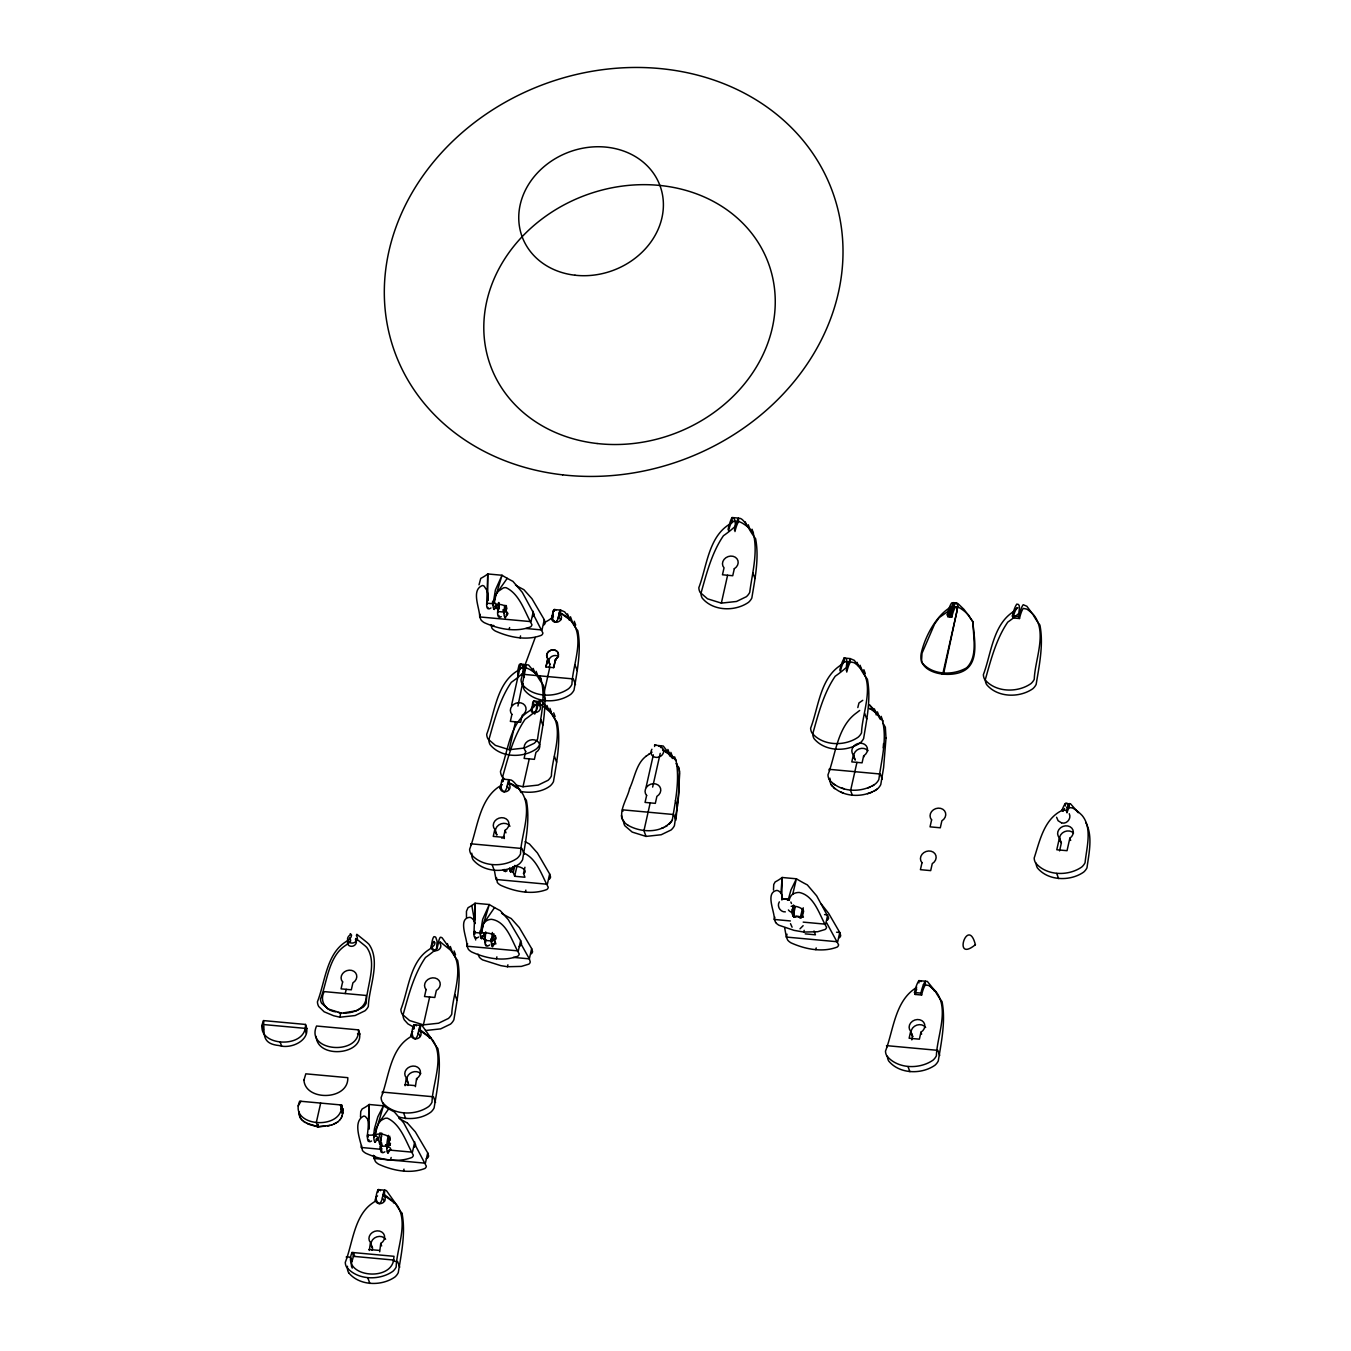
<?xml version="1.0" encoding="UTF-8"?>
<svg xmlns="http://www.w3.org/2000/svg" width="1351" height="1351" viewBox="0 0 1351 1351"><rect width="100%" height="100%" fill="white"/><g stroke="black" fill="none" stroke-linecap="round" stroke-linejoin="round"><path stroke-width="1.5" d="M504.261 838.228L504.261 836.539A104.551 46.728 12.6 0 1 501.863 838.262M377.841 1192.376L377.858 1190.231A9.643 2.499 -85.3 0 1 378.297 1189.606L384.714 1190.197A34.13 7.143 72.4 0 1 386.606 1190.856L395.235 1202.964A104.551 89.808 -20.4 0 0 402.024 1213.367M413.676 1028.938L413.693 1025.426A9.643 2.499 -85.3 0 1 414.132 1024.801L420.549 1025.392A34.13 7.143 72.4 0 1 422.441 1026.051L431.07 1038.159A104.551 89.808 -20.4 0 0 437.876 1048.562C441.625 1067.898 437.251 1088.686 434.11 1107.888A13.763 11.821 -20.4 0 1 430.749 1112.228C421.985 1118.628 409.708 1119.962 399.406 1117.159M377.858 1190.214A9.221 2.381 -85.3 0 0 376.152 1196.361A8.241 6.671 81.8 0 0 376.068 1197.307L376.254 1199.452A5.826 4.728 81.8 0 0 378.01 1202.677L379.327 1203.657L380.205 1202.88A5.826 2.516 -76 0 0 381.826 1199.975L382.384 1197.881A8.241 3.563 -76 0 0 382.553 1196.935A9.221 2.212 -84.2 0 1 384.292 1190.805A9.643 2.314 -84.2 0 1 384.714 1190.197L384.241 1196.277A5.016 4.323 -20.4 0 1 383.211 1202.559A5.016 4.323 -20.4 0 1 376.254 1202.154A5.016 4.323 -20.4 0 1 377.537 1195.888M384.292 1190.822L384.241 1196.277L383.042 1196.159M413.693 1025.409A9.221 2.381 -85.3 0 0 411.987 1031.556A8.241 6.671 81.8 0 0 411.903 1032.502L412.106 1034.646A5.826 4.728 81.8 0 0 413.862 1037.872L415.162 1038.851L416.04 1038.075A5.826 2.516 -76 0 0 417.662 1035.17L418.236 1033.076A8.241 3.563 -76 0 0 418.388 1032.13A9.221 2.212 -84.2 0 1 420.127 1026A9.643 2.314 -84.2 0 1 420.549 1025.392L420.093 1031.472A5.016 4.323 -20.4 0 1 419.249 1037.602A5.016 4.323 -20.4 0 1 412.393 1037.652A5.016 4.323 -20.4 0 1 412.798 1031.522M420.127 1026.017L419.283 1031.404M502.555 781.689L502.471 779.358A5.556 1.435 -85.3 0 0 501.66 781.081L500.968 784.526A8.241 6.671 81.8 0 0 500.883 785.488L501.086 787.633A5.826 4.728 81.8 0 0 502.842 790.842L504.143 791.821L505.021 791.044A5.826 2.516 -76 0 0 506.642 788.14L507.216 786.062A8.241 3.563 -76 0 0 507.368 785.117L508.111 781.672A5.556 1.351 -84.2 0 1 508.888 779.932L509.074 784.458A5.016 4.323 -20.4 0 1 508.229 790.588A5.016 4.323 -20.4 0 1 501.373 790.639A5.016 4.323 -20.4 0 1 501.778 784.509M556.24 609.808L554.231 609.554A5.573 1.435 -85.3 0 0 553.876 609.774A5.556 1.435 -85.3 0 0 553.083 611.513L552.39 614.958A8.241 6.671 81.8 0 0 552.306 615.904L552.475 617.998A5.826 4.728 81.8 0 0 554.248 621.274L555.548 622.254L556.443 621.477A5.809 2.516 -76 0 0 558.081 618.505L558.622 616.495A8.241 3.563 -76 0 0 558.79 615.549L559.517 612.104A5.556 1.351 -84.2 0 1 560.31 610.365A5.573 1.351 -84.2 0 1 560.648 610.128L564.65 611.851L571 620.329A104.551 89.808 -20.4 0 0 577.806 630.714C581.555 650.051 577.181 670.839 574.04 690.04A13.763 11.821 -20.4 0 1 570.679 694.38C557.237 703.753 535.249 703.297 524.458 690.141A13.763 11.821 -20.4 0 1 523.158 685.379L523.225 683.623M886.003 738.085L885.344 727.226L883.081 723.359M794.236 905.508L793.797 917.261A6.046 5.792 -82.9 0 1 800.13 917.869M368.755 1128.237L369.161 1104.493L383.431 1105.81A104.551 46.728 12.6 0 0 394.34 1111.89L403.696 1122.867L415.652 1144.905A13.763 6.147 12.6 0 1 414.25 1147.185M381.657 1142.895L381.657 1145.462L380.323 1146.273A9.643 2.499 -84.2 0 0 380.34 1147.776A9.221 2.381 -84.2 0 0 381.489 1152.504M479.014 584.831L480.753 578.397A104.551 46.728 12.6 0 0 487.745 573.955L502.015 575.256A104.551 46.728 12.6 0 0 512.924 581.352L522.28 592.329L534.236 614.35A13.763 6.147 12.6 0 1 532.818 616.647M886.003 738.102L883.605 767.621L880.768 784.593A13.763 11.821 -20.4 0 1 877.407 788.933C863.965 798.306 841.977 797.85 831.186 784.695A13.763 11.821 -20.4 0 1 829.886 779.915L829.953 778.176M975.388 944.788C967.941 915.083 951.881 964.006 975.439 944.653M369.144 1129.098L368.485 1121.702A14.641 9.71 -75.2 0 0 367.371 1118.915L365.479 1116.652A8.19 4.965 -82.5 0 0 363.74 1116.061C352.037 1121.651 360.886 1141.021 362.456 1150.512A13.763 6.147 12.6 0 0 365.733 1153.23C379.783 1159.58 397.177 1163.16 411.937 1157.469A13.763 6.147 12.6 0 0 413.338 1155.173C406.263 1142.862 401.315 1124.809 387.551 1118.24A8.19 7.498 -89.2 0 0 384.832 1118.425L381.438 1120.199A14.641 13.73 74.3 0 0 379.023 1122.664L376.118 1128.676L375.308 1135.617A5.016 2.246 12.6 0 1 376.27 1139.366M378.212 1191.464L378.297 1189.606A34.13 8.63 -61.6 0 1 380.171 1190.265L380.526 1190.67M413.963 1028.854L414.132 1024.801A34.13 8.63 -61.6 0 1 416.007 1025.46L416.361 1025.865M347.46 1266.259L347.376 1268.015A13.763 11.821 -20.4 0 0 348.693 1272.794M471.82 853.19L471.735 854.947A13.763 11.821 -20.4 0 0 473.053 859.709C483.827 872.864 505.831 873.32 519.257 863.948A13.763 11.821 -20.4 0 0 522.617 859.608C525.759 840.423 530.149 819.618 526.366 800.282A104.551 89.808 -20.4 0 1 524.948 798.373M628.114 825.326C613.894 816.899 627.303 799.86 629.583 788.596M498.367 603.002L497.675 611.513A5.59 1.435 -84.3 0 0 497.607 612.78A5.556 1.435 -84.3 0 0 497.827 615.347L498.57 617.002M485.718 931.886L485.026 940.397A5.59 1.435 -84.3 0 0 484.958 941.681A5.556 1.435 -84.3 0 0 485.178 944.248L485.921 945.886M788.106 900.273A6.046 5.792 -82.9 0 0 781.739 899.631L782.145 877.491L796.414 878.792A104.551 46.728 12.6 0 0 807.324 884.888L816.68 895.865L828.636 917.886A13.763 6.147 12.6 0 1 827.234 920.183M859.692 710.457L858.172 711.622A13.375 0.912 -35.5 0 1 855.892 713.345C837.333 727.125 835.644 754.618 827.977 774.815A13.763 11.821 -20.4 0 0 829.294 779.595C840.086 792.75 862.073 793.189 875.499 783.833A13.763 11.821 -20.4 0 0 878.859 779.476C881.477 759.11 888.198 736.43 881.19 716.334M793.358 905.913L792.969 910.844A8.511 4.914 89.6 0 0 792.142 909.78M883.216 747.812L883.554 743.59M299.28 1111.738L299.213 1114.609M316.185 1036.403C317.164 1060.231 368.266 1054.658 358.522 1029.884L316.556 1026.017C305.14 1051.787 360.075 1055.958 358.522 1029.884M517.906 670.771L517.754 674.841A4.56 1.098 -85.1 0 0 518.041 676.53M305.478 1024.446C307.015 1050.521 252.08 1046.366 263.513 1020.596L305.478 1024.446C312.368 1039.476 291.782 1049.609 279.032 1045.539C260.338 1043.681 264.931 1032.282 263.513 1020.596M341.651 1105.017C343.137 1131.057 288.32 1126.92 299.686 1101.166L341.651 1105.017L342.951 1110.792M342.985 1110.59L342.715 1112.616M348.693 1272.794C359.484 1285.949 381.472 1286.388 394.897 1277.033A13.763 11.821 -20.4 0 0 398.258 1272.693C401.399 1253.492 405.807 1232.686 402.024 1213.367M887.404 1056.246A13.763 11.821 -20.4 0 0 888.705 1061.025C899.496 1074.18 921.483 1074.636 934.926 1065.263A13.763 11.821 -20.4 0 0 938.286 1060.923C941.411 1041.722 945.818 1020.934 942.035 1001.598A104.551 89.808 -20.4 0 1 935.23 991.212L927.326 981.4L918.916 980.623A26.615 6.654 -84.8 0 0 914.492 992.529L915.201 994.437L921.618 995.028A22.612 5.657 -84.8 0 1 925.384 984.913L925.334 981.214A26.615 6.654 -84.8 0 0 920.909 993.103L921.618 995.028M342.766 1112.413L342.158 1115.673M342.614 1113.646L341.854 1109.188M393.411 1261.159L394.019 1256.312L352.054 1252.461C341.279 1276.003 388.345 1282.319 393.411 1261.192L397.616 1261.581L399.71 1267.221M504.683 605.332L504.092 612.087A5.59 1.351 -85.2 0 0 504.041 613.371A5.556 1.334 -85.2 0 0 504.261 615.938L504.97 617.593M350.449 933.71L351.581 935.112L351.074 937.003A14.641 3.766 -25.9 0 1 349.808 938.506L347.494 940.532A8.19 1.503 -31.7 0 1 345.197 942.171C326.351 954.532 325.034 982.363 317.434 1001.783A13.763 11.821 -20.4 0 0 318.752 1006.546L324.122 1011.781L333.629 1015.732L339.945 1017.219L340.688 1012.895C351.969 1014.297 367.067 1008.893 366.239 995.467L324.274 991.617C319.14 1000.635 325.557 1010.869 335.892 1011.848M492.355 932.494L491.443 940.988A5.59 1.351 -85.2 0 0 491.392 942.272A5.556 1.334 -85.2 0 0 491.612 944.839L492.321 946.477M552.795 612.645L552.491 618.066M375.426 1200.397L376.068 1197.307M411.261 1035.592L411.903 1032.502M500.242 788.579L500.883 785.488M551.664 619.011L552.306 615.904M352.054 1252.461C355.853 1257.46 348.963 1262.78 352.256 1268.099M559.23 613.202L558.081 618.505M378.483 1139.72L379.749 1144.229L381.674 1144.415M350.247 933.997L349.993 935.095A5.016 4.323 -20.4 0 0 348.288 941.394A5.016 4.323 -20.4 0 0 355.279 942.035A5.016 4.323 -20.4 0 0 356.411 935.686L356.664 934.588M349.943 938.168L349.723 939.148A4.509 3.867 -20.4 0 0 348.186 944.805A4.509 3.867 -20.4 0 0 354.469 945.379A4.509 3.867 -20.4 0 0 355.482 939.688L355.701 938.692M320.677 1103.091L316.303 1122.58L317.823 1126.666L325.557 1126.177M345.248 993.542L346.194 989.337M303.739 1121.414L308.552 1124.252L317.772 1126.869L318.312 1124.42M480.28 614.35L479.706 616.934L481.04 619.957A13.763 6.147 12.6 0 0 484.3 622.676C498.367 629.026 515.761 632.606 530.521 626.915A13.763 6.147 12.6 0 0 531.922 624.635C524.847 612.324 519.899 594.254 506.135 587.702A8.19 7.498 -89.2 0 0 503.399 587.888L498.181 591.35A14.473 13.24 -89.5 0 0 494.939 597.058L494.398 602.782A5.016 2.246 12.6 0 1 495.074 606.616M361.561 1145.547L361.122 1147.472L380.374 1149.245M533.797 615.279L542.882 632.96A13.763 6.147 12.6 0 1 541.481 635.257C526.721 640.948 509.327 637.351 495.277 631.001A13.763 6.147 12.6 0 1 492 628.283L490.801 624.618M374.666 1155.916L374.092 1158.483L375.426 1161.522A13.763 6.147 12.6 0 0 378.702 1164.241C392.753 1170.591 410.147 1174.171 424.906 1168.48A13.763 6.147 12.6 0 0 426.308 1166.183L415.787 1146.087M380.087 1132.695L378.364 1140.362A7.988 3.631 12.9 0 1 376.203 1139.045M498.249 610.061L499.228 603.458M379.749 1144.229L381.624 1135.887M507.317 614.502L505.629 609.909L506.49 606.075M385.525 1144.753L390.017 1145.175L388.598 1141.308L389.747 1136.191M433.705 941.664L433.451 942.762A5.016 4.323 -20.4 0 0 431.746 949.061A5.016 4.323 -20.4 0 0 438.737 949.702A5.016 4.323 -20.4 0 0 439.869 943.353L440.105 942.255M390.017 1145.175L390.456 1143.25M426.089 989.557L424.518 996.531L434.786 997.477L436.339 990.503A7.988 6.856 -20.4 0 0 439.024 980.505A7.988 6.856 -20.4 0 0 427.912 979.492A7.988 6.856 -20.4 0 0 426.105 989.557M509.158 629.498L509.597 627.573M390.574 1160.036L391.148 1157.469M407.918 1085.512L408.407 1083.333A7.988 6.856 -20.4 0 1 409.86 1073.538A7.988 6.856 -20.4 0 1 420.769 1073.623M372.082 1250.317L372.572 1248.138A7.988 6.856 -20.4 0 1 374.497 1237.989A7.988 6.856 -20.4 0 1 385.626 1239.255M433.907 941.377L435.022 942.778L434.515 944.653A14.641 3.766 -25.9 0 1 433.266 946.156L430.935 948.199A8.19 1.503 -31.7 0 1 428.655 949.821C409.792 962.182 408.475 990.013 400.892 1009.433A13.763 11.821 -20.4 0 0 402.21 1014.213L409.573 1020.545L423.403 1024.869L429.652 997.004M520.118 637.824L520.557 635.899M403.544 1171.047L403.983 1169.122M511.522 705.458L519.983 667.749C520.321 658.055 524.948 670.248 522.398 673.558A104.551 89.808 -20.4 0 1 511.303 682.323C499.667 699.244 494.331 720.387 488.826 739.926A13.763 11.821 -20.4 0 0 490.126 744.705C500.917 757.86 522.905 758.299 536.347 748.944A13.763 11.821 -20.4 0 0 539.708 744.587C542.849 725.403 547.239 704.597 543.457 685.278A104.551 89.808 -20.4 0 1 536.651 674.875L528.545 664.979L519.899 664.101A5.455 1.402 -85.3 0 0 518.936 665.503L518.159 668.88A10.673 2.584 -85.1 0 0 517.957 670.788M533.324 611.361L531.011 621.629L479.706 616.934C479.74 607.899 470.824 590.218 482.324 585.523A8.19 4.965 -82.5 0 1 484.063 586.114L486.867 590.319A14.473 8.798 -82.4 0 1 487.998 596.416L487.745 600.891L487.745 573.955L486.715 603.171A5.59 1.435 -84.3 0 0 486.647 604.454A5.556 1.435 -84.3 0 0 486.867 607.021L487.61 608.676M414.74 1141.899L412.443 1152.183L389.983 1150.123M517.94 706.049L526.316 664.692A5.455 1.317 -84.2 0 0 525.37 666.094L524.56 669.471A10.673 2.753 -84.4 0 0 524.256 671.346L524.104 675.416A4.56 1.182 -84.4 0 0 524.408 677.104M520.186 667.462L520.794 668.458A9.339 1.486 -24.7 0 1 519.189 669.843C496.408 682.002 494.956 712.653 486.715 734.269A13.763 11.821 -20.4 0 0 488.032 739.048L495.395 745.38L509.226 749.704L515.474 721.839M467.581 943.64L467.007 946.207L468.341 949.229A13.763 6.147 12.6 0 0 471.6 951.948C485.668 958.298 503.062 961.895 517.821 956.187A13.763 6.147 12.6 0 0 519.223 953.907C512.13 942.322 507.317 921.652 491.528 919.305A11.23 10.048 -60.6 0 0 486.968 920.521L486.36 920.858A9.339 8.95 89.1 0 0 483.438 923.78L481.699 932.055A5.016 2.246 12.6 0 1 481.767 935.99M494.821 829.413L493.25 836.387L503.518 837.316L505.088 830.358A7.988 6.856 -20.4 0 0 507.756 820.361A7.988 6.856 -20.4 0 0 496.661 819.331A7.988 6.856 -20.4 0 0 494.838 829.413L496.948 835.07A7.988 6.856 -20.4 0 1 498.857 824.921A7.988 6.856 -20.4 0 1 509.986 826.17M515.525 585.118A104.551 46.728 12.6 0 0 523.884 589.678L531.939 598.679L544.284 619.687L541.987 629.971L525.944 628.485M521.081 792.53A104.551 89.808 -20.4 0 1 519.578 789.896C517.534 785.86 508.212 773.194 508.668 784.407M407.293 1122.901L415.365 1131.918L427.71 1152.91L425.413 1163.194L374.092 1158.483L373.467 1155.308M533.763 704.783L540.18 705.374L540.096 701.726L533.679 701.135L533.51 705.881A5.016 4.323 -20.4 0 0 534.996 713.852L533.577 712.754A5.809 4.695 81.8 0 1 531.922 709.579L532.716 702.537A5.455 1.402 -85.3 0 1 533.679 701.135C538.272 700.612 536.263 707.941 536.178 710.592A104.551 89.808 -20.4 0 1 525.066 719.357C513.448 736.295 508.111 757.421 502.589 776.96A13.763 11.821 -20.4 0 0 503.214 780.219M496.442 877.542L497.337 882.507A13.763 6.147 12.6 0 0 500.579 885.226C514.647 891.592 532.041 895.189 546.817 889.532A13.763 6.147 12.6 0 0 548.236 887.235C541.852 875.549 536.837 858.56 523.496 852.903M485.634 942.981L484.198 939.148L485.668 932.714M545.956 666.938L547.814 658.646A5.995 5.117 -20 0 1 549.232 651.165A5.995 5.117 -20 0 1 557.541 651.942A5.995 5.117 -20 0 1 555.531 659.389L553.657 667.647L545.956 666.938L547.83 658.68A5.995 5.151 -20.4 0 1 549.198 651.098A5.995 5.151 -20.4 0 1 557.507 651.857A5.995 5.151 -20.4 0 1 555.514 659.356L553.657 667.63M539.708 704.124L539.471 705.222A5.016 4.323 -20.4 0 1 534.54 712.602L535.52 711.724A5.809 2.516 -76 0 0 537.056 708.853L538.677 701.878A5.455 1.317 -84.2 0 1 539.623 700.477A37.811 7.836 70 0 1 541.531 701.051L550.448 711.909M554.282 611.361L554.231 609.554L560.648 610.128L560.479 614.874A5.016 4.323 -20.4 0 1 559.652 621.021A5.016 4.323 -20.4 0 1 552.795 621.072A5.016 4.323 -20.4 0 1 553.201 614.941M549.182 667.614L549.925 664.304A5.995 5.151 -20.4 0 1 550.651 657.261A5.995 5.151 -20.4 0 1 558.554 656.502M516.69 785.252L522.989 786.738L529.254 758.874M549.806 667.276L543.558 695.157L545.652 700.797M491.781 943.538L495.885 943.91L494.466 940.076L495.445 935.584M514.883 865.383L513.279 872.442L514.68 876.275L524.948 877.238L523.546 873.405A7.988 3.563 12.6 0 0 523.58 868.963A7.988 3.563 12.6 0 0 514.309 866.16M514.68 876.275L516.977 865.991M496.459 958.771L496.898 956.846M523.529 873.405L524.931 867.241M478.018 954.144L479.352 957.183A13.763 6.147 12.6 0 0 482.628 959.902L500.782 965.627L507.469 966.725L507.908 964.8M525.421 892.065L525.86 890.14M466.483 917.65L466.45 911.334L468.054 907.669A104.551 46.728 12.6 0 0 475.045 903.228L489.315 904.528A104.551 46.728 12.6 0 0 500.225 910.625L508.263 919.626L520.625 940.634L518.311 950.901L467.007 946.207C467.48 938.709 457.314 918.173 469.979 917.312A11.23 6.603 82.2 0 1 472.901 919.22L473.272 919.659A9.339 6.535 -82.3 0 1 474.843 922.986M501.576 913.259A104.551 46.728 12.6 0 0 511.235 918.562L519.291 927.58L531.635 948.588L529.339 958.855L530.234 961.861A13.763 6.147 12.6 0 1 528.832 964.141L521.368 966.404L507.469 966.725M525.117 841.69A104.551 46.728 12.6 0 0 529.423 843.97L537.428 852.971L549.654 873.979L547.358 884.246L496.003 879.467L494.415 870.517M646.099 787.126L653.344 754.854M652.651 787.093L660.217 753.351M650.186 802.882L643.937 830.747L646.031 836.404L661.196 834.749L671.059 829.987A13.763 11.821 -20.4 0 0 674.419 825.647L678.337 798.525L679.587 773.008M728.544 530.994A22.612 5.657 -84.8 0 1 732.31 520.878L732.918 521.874A9.339 1.486 -24.7 0 1 731.313 523.259C708.532 535.418 707.08 566.069 698.839 587.685A13.763 11.821 -20.4 0 0 700.156 592.464L707.519 598.814L721.35 603.12L727.598 575.256M734.302 568.754L732.732 575.729L722.464 574.783L724.035 567.825A7.988 6.856 -20.4 0 1 725.859 557.743A7.988 6.856 -20.4 0 1 736.97 558.757A7.988 6.856 -20.4 0 1 734.269 568.754M774.849 917.16L774.326 919.474L775.66 922.513M795.063 916.434L793.138 916.265L791.72 912.432L793.392 905.001M787.025 934.166L786.366 937.07L787.701 940.11A13.763 6.147 12.6 0 0 790.96 942.829C805.027 949.179 822.438 952.759 837.181 947.068A13.763 6.147 12.6 0 0 838.583 944.771L826.626 922.75M793.138 916.265L795.232 906.977M798.914 916.789L803.406 917.211L801.987 913.377L803.237 907.804M775.66 922.513A13.763 6.147 12.6 0 0 778.936 925.232L794.067 930.366L803.777 932.055L804.183 930.315M853.359 754.939L851.805 761.913L862.073 762.842L863.627 755.885A7.988 6.856 -20.4 0 0 866.295 745.887A7.988 6.856 -20.4 0 0 855.2 744.857A7.988 6.856 -20.4 0 0 853.393 754.939L855.284 760.056A7.988 6.856 -20.4 0 1 856.956 750.075A7.988 6.856 -20.4 0 1 868.001 750.734M850.674 790.251L856.939 762.369M815.818 949.652L816.207 947.912M943.015 672.933L957.082 610.652L956.863 607.004L953.654 606.802A22.612 5.657 -84.8 0 0 949.888 616.9M943.488 674.217L957.994 606.059A29.756 7.431 -84.8 0 0 954.684 602.732L953.603 603.103A26.615 6.654 -84.8 0 0 949.162 614.992M911.807 1039.865L912.584 1036.369A7.988 6.856 -20.4 0 1 914.526 1026.236A7.988 6.856 -20.4 0 1 925.655 1027.486M920.943 1032.215L919.389 1039.172L909.122 1038.243L910.692 1031.269A7.988 6.856 -20.4 0 1 912.516 1021.187A7.988 6.856 -20.4 0 1 923.628 1022.217A7.988 6.856 -20.4 0 1 920.926 1032.215L921.635 1034.123M1059.454 837.823L1056.786 849.762L1067.037 850.691L1069.84 838.211A7.988 6.856 -20.4 0 0 1071.833 828.163A7.988 6.856 -20.4 0 0 1060.636 827.741A7.988 6.856 -20.4 0 0 1059.454 837.823L1061.362 842.94L1059.572 850.894M405.131 1085.714L406.313 1077.71A7.988 6.823 -20.1 0 1 408.188 1067.695A7.988 6.823 -20.1 0 1 419.266 1068.709A7.988 6.823 -20.1 0 1 416.564 1078.655L415.399 1086.66M369.296 1250.519L370.478 1242.515A7.988 6.823 -20.1 0 1 372.336 1232.5A7.988 6.823 -20.1 0 1 383.431 1233.514A7.988 6.823 -20.1 0 1 380.729 1243.46L379.699 1251.82M388.379 1135.347L387.568 1139.163A34.13 20.434 -86.4 0 0 386.724 1146.864A9.643 2.33 -85.3 0 0 386.774 1148.367A9.221 2.229 -85.3 0 0 387.889 1153.095L390.591 1149.397M552.914 612.155L553.268 610.939M559.348 612.746L559.702 611.53A5.421 1.317 -84.2 0 1 560.31 610.365L560.091 614.84M505.899 605.383L505.375 611.125A5.016 2.246 12.6 0 1 506.034 614.941M493.25 934.284L492.71 940.009A5.016 2.246 12.6 0 1 495.108 942.474A5.016 2.246 12.6 0 1 492.456 943.961M389.612 1139.974L388.277 1146.627A5.016 2.246 12.6 0 1 388.345 1150.545M506.118 606.531L505.122 609.808L503.129 609.622M493.959 933.794L492.473 938.709L491.274 938.59M802.46 909.037L800.164 917.853A5.657 1.723 -85.6 0 1 800.636 917.481A5.624 1.689 -87.1 0 1 801.295 917.734M629.583 788.596C634.734 777.838 636.186 763.383 646.42 755.969M341.651 1117.108L342.208 1115.47M389.747 1137.745L388.041 1145.31L385.643 1145.091M628.114 825.326C641.337 832.976 662.834 833.601 672.308 819.989C675.449 800.788 679.857 780 676.074 760.664C672.545 755.969 667.901 752.135 662.632 749.535M535.249 637.452L525.792 662.936L521.047 679.722A13.763 11.821 -20.4 0 0 522.364 684.501C533.155 697.656 555.143 698.095 568.568 688.74A13.763 11.821 -20.4 0 0 571.929 684.383C572.571 665.131 584.645 639.428 572.621 622.287A8.19 1.013 42.9 0 0 570.443 620.244L565.765 616.377A14.473 1.756 42.8 0 0 562.269 614.013L560.125 613.422M803.119 925.688L799.995 928.829M340.976 1118.425L341.702 1116.905M779.341 901.86C776.555 906.082 780.304 912.313 785.336 911.874M494.01 609.25L493.301 607.612A5.556 1.334 -85.2 0 1 493.081 605.045L494.398 602.782L492.406 602.614M504.041 613.371L505.375 611.125L503.366 610.939M481.311 938.523L480.601 936.885A5.556 1.334 -85.2 0 1 480.382 934.318L481.699 932.055L480.095 931.92M491.392 942.272L492.71 940.009L491.122 939.874M486.647 604.454L487.171 603.576M497.607 612.78L498.147 611.902M474.91 937.949L474.167 936.294A5.556 1.435 -84.3 0 1 473.948 933.744L474.893 932.139M484.958 941.681L485.668 940.516M298.132 1105.929L300.969 1101.285M496.712 605.569L494.314 609.504L493.858 608.457M507.672 613.894L505.274 617.829L504.666 616.546M513.194 868.169L510.796 872.104L510.019 870.534M484.013 934.841L481.615 938.776L480.669 936.935M495.023 942.795L492.625 946.73L491.865 945.16M377.621 1138.386L375.223 1142.321L374.615 1141.038M487.306 602.293L486.715 603.171L493.132 603.762L494.179 602.191L492.575 602.039M498.266 610.618L497.675 611.513L504.092 612.087L505.139 610.517L503.146 610.331M474.86 931.16L474.015 932.443A5.59 1.435 -84.3 0 0 473.948 933.727M485.685 939.418L485.026 940.397L491.443 940.988L492.49 939.418L490.886 939.266M340.148 1119.658L341.026 1118.223M483.844 923.189L494.534 907.602M379.023 1122.664L388.649 1108.867M496.678 593.292L507.233 578.329M374.919 1142.085A9.221 2.229 -85.3 0 1 373.788 1137.356L375.308 1135.617L373.703 1135.465M386.774 1148.367L388.277 1146.627L385.879 1146.408M340.182 1119.455L338.003 1121.837M1066.395 810.718A26.48 7.65 89.3 0 1 1069.198 803.794L1069.587 803.524M368.519 1141.494A9.221 2.381 -84.2 0 1 367.371 1136.765L368.164 1135.853M380.34 1147.776L381.691 1146.239M556.528 621.376L555.548 622.254L554.13 621.156M553.42 616.444L551.09 618.471A8.19 1.503 -31.7 0 1 548.81 620.109L543.862 622.997M412.629 1035.102L411.16 1036.318A8.19 1.503 -31.7 0 1 408.863 1037.94C390.017 1050.301 388.7 1078.149 381.117 1097.552A13.763 11.821 -20.4 0 0 382.434 1102.332C393.225 1115.487 415.213 1115.943 428.639 1106.57A13.763 11.821 -20.4 0 0 431.999 1102.23C432.624 1082.978 444.715 1057.276 432.692 1040.135A8.19 1.013 42.9 0 0 430.513 1038.092L419.334 1029.969M376.321 1200.313L375.325 1201.123A8.19 1.503 -31.7 0 1 373.028 1202.745C354.182 1215.123 352.864 1242.954 345.282 1262.358A13.763 11.821 -20.4 0 0 346.582 1267.137C357.373 1280.292 379.361 1280.748 392.803 1271.375A13.763 11.821 -20.4 0 0 396.164 1267.035C396.789 1247.784 408.88 1222.081 396.839 1204.94A8.19 1.013 42.9 0 0 394.678 1202.897L383.093 1194.74M877.407 788.933L874.097 791.213M338.037 1121.634L333.596 1124.37M646.082 756.205L649.004 754.196M648.7 754.398L652.06 752.119M1059.91 811.546C1043.715 820.783 1039.493 841.724 1034.19 858.02A13.763 11.821 -20.4 0 0 1035.508 862.799C1046.299 875.955 1068.286 876.394 1081.712 867.038A13.763 11.821 -20.4 0 0 1085.073 862.681C1086.508 847.972 1092.587 828.281 1082.219 815.582A15.148 5.016 40.9 0 0 1076.359 810.397L1077.051 811.259M502.099 784.847C479.318 797.022 477.866 827.673 469.624 849.289A13.763 11.821 -20.4 0 0 470.942 854.052C481.733 867.224 503.72 867.663 517.163 858.307A13.763 11.821 -20.4 0 0 520.523 853.95C520.912 834.074 534.371 806.564 519.645 789.524A11.23 3.698 41 0 0 515.744 786.434L515.187 786.062A9.339 0.929 36 0 0 512.299 784.255L508.719 782.989M1060.518 811.14L1063.879 809.654M368.181 1134.739L367.354 1135.262A9.643 2.499 -84.2 0 0 367.371 1136.765M519.139 946.527L520.118 945.92A13.763 6.147 12.6 0 0 521.537 943.623L520.625 940.634M426.24 1158.803L427.22 1158.195A13.763 6.147 12.6 0 0 428.622 1155.916L427.71 1152.91M665.655 826.609L667.411 825.529M872.206 786.113L873.962 785.032M336.737 1122.58L331.806 1125.011M654.644 746.512L654.61 745.144L663.257 746.022L672.882 758.553L668.221 753.774M661.5 828.383L663.679 827.555M868.051 787.886L870.23 787.059M872.138 792.159L867.545 793.696M862.749 700.325L858.949 702.976L857.817 707.569M502.876 781.621C503.754 776.318 506.726 782.347 501.812 776.082A13.763 11.821 -20.4 0 1 500.495 771.303C508.077 751.899 509.395 724.068 528.241 711.69A8.19 1.503 -31.7 0 0 530.538 710.069L533.881 706.928A14.473 2.685 -31.6 0 0 534.776 704.969L533.966 704.496M654.61 745.144L655.944 745.009M331.856 1124.809L327.769 1126.025M329.914 1125.366L317.772 1126.869M505.257 871.513L504.244 869.402M343.796 1012.828L356.461 1010.784L363.166 1007.137A12.362 10.622 -20.4 0 0 366.172 1003.236C366.746 985.943 377.604 962.858 366.796 947.456A7.346 0.912 42.9 0 0 364.838 945.632L355.887 938.438M921.652 662.26C931.903 675.365 953.147 675.753 966.742 667.732C978.023 656.468 973.041 637.486 973.159 622.963M973.328 622.845L968.498 615.026A15.148 5.032 40.9 0 0 962.587 609.808L960.781 608.575A8.022 1.858 39.4 0 0 958.72 607.426L955.562 606.971A22.612 5.657 -84.8 0 0 951.813 617.086L947.963 616.731A22.612 5.657 -84.8 0 1 951.729 606.616C937.881 613.742 925.874 634.21 921.534 651.993C916.012 673.119 947.119 678.033 961.557 671.903C980.606 664.118 973.936 637.79 972.838 621.561M721.35 603.12L736.515 601.465L746.36 596.703A13.763 11.821 -20.4 0 0 749.721 592.363C752.338 571.997 759.059 549.317 752.051 529.22M509.226 749.704L524.391 748.049L534.236 743.286A13.763 11.821 -20.4 0 0 537.597 738.946C540.214 718.58 546.935 695.883 539.944 675.787M522.989 786.738L538.171 785.083L548.016 780.321A13.763 11.821 -20.4 0 0 551.377 775.981C552.002 756.729 564.093 731.026 552.052 713.885A8.19 1.013 42.9 0 0 549.891 711.842L539.91 703.837M1036.099 863.12A13.763 11.821 -20.4 0 0 1037.399 867.899C1048.19 881.055 1070.178 881.511 1083.62 872.138A13.763 11.821 -20.4 0 0 1086.981 867.798C1088.94 853.427 1093.094 835.745 1085.714 822.371M339.945 1017.219L355.11 1015.547L364.973 1010.801A13.763 11.821 -20.4 0 0 368.333 1006.444C368.958 987.193 381.05 961.49 369.009 944.349A8.19 1.013 42.9 0 0 366.83 942.306L356.867 934.301M423.403 1024.869L438.568 1023.214L448.414 1018.451A13.763 11.821 -20.4 0 0 451.774 1014.111C452.416 994.86 464.491 969.157 452.467 952.016A8.19 1.013 42.9 0 0 450.288 949.973L440.308 941.968M425.497 1030.526L440.662 1028.871L450.525 1024.109A13.763 11.821 -20.4 0 0 453.885 1019.752C457.01 1000.567 461.417 979.762 457.634 960.443A104.551 89.808 -20.4 0 1 450.829 950.04L442.216 937.915A34.13 7.143 72.4 0 0 440.325 937.273A9.288 2.229 -84.2 0 0 438.163 944.011L437.454 946.967A5.809 2.516 -76 0 1 435.917 949.854L434.938 950.732L433.502 949.618A5.809 4.695 81.8 0 1 431.864 946.46L431.78 943.42A9.288 2.415 -85.3 0 1 433.907 936.682A34.13 8.63 -61.6 0 1 435.799 937.341L437.099 941.259L436.576 948.723A104.551 89.808 -20.4 0 1 425.481 957.487C413.845 974.409 408.509 995.552 403.003 1015.091A13.763 11.821 -20.4 0 0 404.304 1019.87L407.951 1023.906L413.913 1027.233M916.721 987.159A13.105 0.895 -35.5 0 1 913.411 989.658C894.852 1003.455 893.163 1030.948 885.496 1051.146A13.763 11.821 -20.4 0 0 886.813 1055.925C897.604 1069.08 919.592 1069.519 933.017 1060.163A13.763 11.821 -20.4 0 0 936.378 1055.807C937.054 1035.896 949.567 1009.281 936.074 991.752A13.105 3.344 43.8 0 0 931.751 987.699A8.511 2.026 43.5 0 0 930.434 986.669A7.701 1.824 43.5 0 0 928.458 985.419L923.375 984.727M803.777 932.055L817.676 931.734L825.14 929.471A13.763 6.147 12.6 0 0 826.542 927.174C819.584 915.488 814.737 895.916 799.505 892.504A13.105 11.703 -72.3 0 0 794.168 893.467A8.511 7.65 -74.3 0 0 792.699 894.328L796.414 878.792L790.909 890.106L788.123 900.256A5.657 1.723 -85.6 0 1 788.596 899.884A5.624 1.689 -87.1 0 1 789.254 900.138A9.119 8.207 -74.3 0 1 792.615 894.21M1012.372 616.005L1018.772 616.596L1019.498 618.522L1013.081 617.931L1012.372 616.005A26.615 6.654 -84.8 0 1 1016.796 604.117C1021.103 603.593 1018.806 610.905 1018.84 613.388A104.551 89.808 -20.4 0 1 1007.745 622.135C996.126 639.074 990.79 660.2 985.267 679.739A13.763 11.821 -20.4 0 0 986.585 684.518C997.376 697.673 1019.363 698.112 1032.789 688.757A13.763 11.821 -20.4 0 0 1036.149 684.417C1039.291 665.216 1043.698 644.41 1039.915 625.091A104.551 89.808 -20.4 0 1 1033.11 614.688L1026.878 606.278L1023.214 604.708A26.615 6.654 -84.8 0 0 1018.772 616.596M921.483 662.024L922.007 653.276L934.588 624.061L939.148 617.627L952.303 608.355L954.313 603.475A17.901 3.715 -43.4 0 0 953.57 602.647L951.678 602.918A26.615 6.654 -84.8 0 0 947.254 614.806L951.087 615.161L951.813 617.086M492.558 601.33L494.162 601.482L502.015 575.256L495.395 589.999L493.132 603.762A5.59 1.351 -85.2 0 0 493.081 605.045M569.21 620.16L571 620.329L560.935 613.489M490.666 625.26L493.875 625.547M519.983 667.749L526.4 668.34M875.938 714.713L877.728 714.865L879.231 717.516A102.693 88.203 -20.4 0 0 880.447 719.475M669.589 755.749L671.379 755.918M1066.598 807.239L1072.407 807.949A8.022 1.858 39.4 0 1 1074.45 809.097L1076.257 810.33M502.808 779.122L509.226 779.696M824.515 914.61L827.724 914.897L825.647 924.185L803.186 922.125M790.369 920.943L774.326 919.474C774.849 911.689 764.852 892.606 776.842 890.41A13.105 7.464 88.5 0 1 780.101 892.167A8.511 4.914 89.6 0 1 780.946 893.247L782.145 877.491A104.551 46.728 12.6 0 1 775.153 881.933L773.735 884.483L773.464 890.039M836.556 932.207L839.765 932.494L840.677 935.483A13.763 6.147 12.6 0 1 839.275 937.78M805.179 933.862L815.447 934.808L814.011 930.974M480.264 930.636L481.463 930.755L489.315 904.528L482.695 919.271L480.432 933.034A5.59 1.351 -85.2 0 0 480.382 934.318M480.28 931.346L481.48 931.464L480.432 933.034L474.015 932.443L475.045 903.228L475.045 920.082M934.352 991.127L935.247 991.195L930.434 986.669M914.492 992.529L920.909 993.103M513.296 957.386L529.339 958.855L521.148 944.18M429.28 1037.99L431.07 1038.159L420.533 1030.087M265.032 1024.683L306.998 1028.533M357.525 1033.735L360.041 1033.971M404.743 1084.667L415.01 1085.596M340.672 1108.867L343.171 1109.103M340.621 1109.07L343.12 1109.306M373.467 1134.148L375.071 1134.3L383.431 1105.81L377.824 1116.821L374.599 1128.153A34.13 20.434 -86.4 0 0 373.754 1135.853A9.643 2.33 -85.3 0 0 373.805 1137.356M373.484 1134.857L375.088 1135.009L367.354 1135.262A34.13 4.678 -83.4 0 0 368.164 1127.561L369.161 1104.493A104.551 46.728 12.6 0 1 362.169 1108.935L360.751 1111.501L360.481 1117.057M385.66 1145.8L388.058 1146.02L380.323 1146.273A34.13 4.678 -83.4 0 0 381.134 1138.572L381.691 1133.016M382.89 1195.027L384.495 1195.179M393.445 1202.795L395.235 1202.964L384.697 1194.892M368.907 1249.472L379.175 1250.401M353.506 1256.346L394.188 1260.095M1061.886 822.979C1066.935 824.279 1071.63 818.351 1069.266 813.724M526.603 668.053L529.389 669.252A9.339 0.929 36 0 1 532.277 671.042L532.834 671.413A11.23 3.698 41 0 1 536.735 674.521L541.363 679.621M338.29 1012.473L340.891 1013.03M317.823 1126.666L306.778 1123.238M521.807 791.686C531.298 793.121 542.241 791.939 550.11 785.978A13.763 11.821 -20.4 0 0 553.471 781.638C556.612 762.437 561.02 741.631 557.237 722.312A104.551 89.808 -20.4 0 1 550.431 711.909M646.031 836.404L632.2 832.081L624.837 825.748A13.763 11.821 -20.4 0 1 623.537 820.969M340.688 1012.895L328.259 1009.028L321.656 1003.32A12.362 10.622 -20.4 0 1 320.474 999.031C327.297 981.603 328.479 956.609 345.4 945.497A7.346 1.351 -31.7 0 0 347.46 944.028L349.554 942.204A13.155 3.377 -25.9 0 0 350.669 940.853L350.112 937.898M1056.6 817.271L1058.086 820.699L1061.531 822.894M869.301 708.464L871.243 709.258A7.667 1.824 43.5 0 1 873.151 710.525L876.427 713.311A13.172 3.377 43.8 0 1 878.032 714.865L883.064 720.978M841.403 787.903L844.172 788.764M840.795 792.058L843.311 793.003M869.335 704.817L877.728 714.865L872.915 710.339A9.119 2.162 43.5 0 0 869.47 708.532M869.47 704.884L874.283 709.815M305.106 1122.563L302.506 1120.401M662.564 749.94L667.597 753.351M509.513 783.056L517.061 788.173M832.925 783.631L834.665 784.813M833.364 787.464L834.834 788.748M674.639 756.83L676.074 760.664L673.558 757.675A14.169 4.678 41 0 0 672.511 756.594L670.907 755.074A11.095 3.665 41 0 0 668.12 752.862M820.969 903.616L828.72 913.462L839.765 932.494L837.688 941.782L786.366 937.07L784.711 928.103M301.459 1119.337L302.455 1120.604M504.092 871.26L503.349 869.622M510.391 871.733L509.8 870.213A5.556 1.317 -85.2 0 1 509.58 868.001M792.091 927.191L790.504 923.662M1077.389 811.664L1078.25 812.728M753.486 533.037L748.859 527.937A11.23 3.698 41 0 0 744.958 524.83L744.401 524.458A9.339 0.929 36 0 0 741.496 522.668L738.727 521.469A22.612 5.657 -84.8 0 0 734.961 531.568M840.339 671.481A22.612 5.657 -84.8 0 1 844.105 661.365L845.05 661.247L842.821 663.442A13.105 0.895 -35.5 0 1 838.549 666.702C819.989 680.499 818.301 707.992 810.634 728.189A13.763 11.821 -20.4 0 0 811.951 732.951C822.742 746.107 844.73 746.563 858.155 737.19A13.763 11.821 -20.4 0 0 861.516 732.85C862.191 712.94 874.705 686.325 861.229 668.779A13.105 3.344 43.8 0 0 856.889 664.743L855.808 663.881A7.667 1.824 43.5 0 0 853.9 662.615L850.522 661.956A22.612 5.657 -84.8 0 0 846.756 672.072M1078.047 812.339L1070.634 803.929L1065.348 803.44A26.48 5.505 -78.9 0 0 1061.954 810.313A6.147 1.756 -82.3 0 1 1062.426 811.242M301.408 1119.54L299.973 1116.99M676.125 763.551L679.097 768.736M874.992 710.778L877.728 714.865M623.706 821.526L622.743 820.091A13.763 11.821 -20.4 0 1 621.426 815.312M829.294 779.578L830.24 781.013M831.186 784.695L832.148 786.13M558.622 616.495L560.716 619.839M507.216 786.062L509.31 789.406M418.236 1033.076L420.33 1036.437M382.384 1197.881L384.495 1201.242M387.416 1151.778L388.075 1152.91M790.859 902.012L791.5 903.566M300.564 1118.408L299.517 1115.723M544.284 619.687L545.196 622.676A13.763 6.147 12.6 0 1 543.794 624.973M531.635 948.588L532.547 951.577A13.763 6.147 12.6 0 1 531.146 953.874M549.654 873.979L550.549 876.968A13.763 6.147 12.6 0 1 549.131 879.248M678.489 766.828L679.367 770.34M921.112 981.552L918.916 980.623L918.95 982.937M972.956 621.663L964.006 609.419L958.197 603.829A17.901 3.107 54.3 0 0 956.457 602.918L955.529 603.272A26.615 6.654 -84.8 0 0 951.087 615.161M408.272 1082.978L406.448 1078.064M372.437 1247.784L370.613 1242.869M1069.84 838.211L1070.668 840.457M1056.702 873.455L1058.593 878.555M947.254 614.806L947.963 616.731M944.298 673.051L944.771 674.335M941.731 672.815L942.204 674.098M863.863 669.708L865.282 673.541M860.063 665.232L861.499 669.066M877.407 711.876L878.842 715.709M857.091 662.328L858.527 666.144M874.435 708.954L875.87 712.788M864.657 713.379L866.751 719.019M882.203 779.139L880.312 774.022L828.99 769.31L829.463 770.594M863.61 755.885L863.965 756.83M850.488 790.251L852.38 795.351M748.268 524.745L749.704 528.579M745.296 521.824L746.731 525.657M939.722 1055.469L937.83 1050.352L886.509 1045.64L886.982 1046.924M752.862 572.892L754.956 578.532M907.99 1066.581L909.898 1071.681M670.856 752.372L672.291 756.205M667.884 749.45L669.319 753.284M675.449 800.501L677.543 806.159M574.259 621.24L575.695 625.074M570.477 616.782L571.912 620.599M567.504 613.861L568.94 617.694M575.053 664.912L577.164 670.569M622.963 811.225L622.439 809.823L673.761 814.535L675.855 820.175L679.114 789.744L679.435 770.948M575.475 684.585L573.381 678.928L522.06 674.217L522.449 675.28M555.531 659.389L555.92 660.436M547.83 658.68L549.925 664.304M553.707 712.821L555.126 716.655M536.144 671.329L537.58 675.162M549.925 708.363L551.343 712.197M533.172 668.407L534.608 672.241M546.952 705.442L548.371 709.275M540.738 719.458L542.832 725.115M554.501 756.492L556.612 762.15M524.07 854.153L521.959 848.496L470.638 843.784L471.043 844.848M505.054 830.358L505.983 832.824M492.136 864.724L494.23 870.382M454.105 950.952L455.54 954.785M450.322 946.494L451.758 950.327M447.35 943.572L448.785 947.406M454.899 994.623L457.01 1000.28M435.546 1102.416L433.451 1096.776L382.13 1092.064L382.654 1093.466M416.564 1078.655L416.969 1079.702M403.611 1112.988L405.722 1118.645M342.563 1113.95L340.384 1104.898M304.87 1029.293L306.39 1033.38M380.712 1243.46L381.657 1245.926M280.113 1042.009L281.633 1046.096M367.776 1277.793L369.887 1283.45M353.337 1252.58L354.773 1256.464M351.952 1261.125L350.5 1257.224L346.295 1256.869L346.683 1257.916M261.959 1025.358L263.479 1029.445M299.466 1115.926L299.196 1113.004M471.803 905.508L474.995 923.645M679.198 769.226L679.553 772.282M1068.438 805.568C1068.793 802.612 1063.558 802.274 1065.382 805.973M677.189 764.109L677.391 765.949M475.417 937.695L475.67 939.992M498.739 615.397L499.752 617.238A5.826 1.875 -42.1 0 0 501.272 616.681M487.795 607.342L488.775 608.913A5.826 1.875 -42.1 0 0 491.004 607.967M486.124 944.856L487.103 946.139A5.826 1.875 -42.1 0 0 489.67 944.974M475.113 936.902L476.076 938.185A5.826 1.875 -42.1 0 0 478.659 937.02M381.539 1148.57L381.657 1150.9M381.691 1151.457L382.654 1152.741A5.826 1.875 -42.1 0 0 384.883 1151.795M368.671 1139.619L369.684 1141.73A5.826 1.875 -42.1 0 0 371.559 1140.987M553.876 609.774L553.944 611.26M661.027 745.735L661.078 747.779M536.887 701.422L536.972 705.087M523.107 664.388L523.192 668.036M504.261 836.539L504.295 838.532M1069.198 803.794L1069.249 807.493A22.477 6.637 88.2 0 0 1067.104 812.593M498.705 602.478L498.722 609.217L498.958 604.741A14.473 8.798 -82.4 0 0 498.857 603.103M407.31 1122.901A104.551 46.728 12.6 0 1 398.95 1118.358M381.725 1148.738A5.016 2.246 12.6 0 1 381.657 1146.121M368.114 1137.018A5.016 2.246 12.6 0 1 368.181 1135.482M374.919 1135.499A7.988 3.631 12.9 0 1 386.014 1135.279A7.988 3.631 12.9 0 1 388.564 1141.291M383.836 1106.469A13.763 11.821 -20.4 0 1 383.211 1103.21M485.651 941.613A5.016 2.246 12.6 0 1 485.735 939.756M512.84 866.751A5.016 2.246 12.6 0 1 511.252 869.267M507.132 870.77A5.826 1.858 -42.1 0 1 505.257 871.513M513.296 872.442A7.988 3.563 12.6 0 1 510.492 870.584M487.019 603.829A5.016 2.246 12.6 0 1 487.052 602.951M497.945 609.2A5.995 2.719 12.9 0 1 496.104 604.961A5.995 2.719 12.9 0 1 504.413 605.721A5.995 2.719 12.9 0 1 505.629 609.909M474.961 934.014A5.016 2.246 12.6 0 1 474.893 931.683M483.168 933.085A7.988 3.563 12.6 0 1 493.672 935.078A7.988 3.563 12.6 0 1 494.449 940.076M484.232 939.148A7.988 3.563 12.6 0 1 481.716 937.577M658.579 746.124A6.468 5.556 -20.4 0 1 663.341 752.997A6.468 5.556 -20.4 0 1 654.61 757.117A6.468 5.556 -20.4 0 1 651.908 749.248M671.447 755.564A11.332 3.749 41 0 0 669.809 754.145L668.694 753.267A11.483 3.8 41 0 0 667.546 752.456M664.523 750.531A9.254 0.929 36 0 1 666.448 751.73M672.308 819.989A13.763 11.821 -20.4 0 1 668.948 824.33M734.454 530.217A32.812 8.19 -84.8 0 1 736.903 521.503C739.335 512.468 746.731 525.032 748.792 528.292A104.551 89.808 -20.4 0 0 755.597 538.694C759.346 558.031 754.973 578.819 751.832 598.02A13.763 11.821 -20.4 0 1 748.471 602.36C735.028 611.716 713.041 611.277 702.25 598.121A13.763 11.821 -20.4 0 1 700.949 593.342C706.472 573.82 711.791 552.66 723.427 535.739A104.551 89.808 -20.4 0 0 734.522 526.991C737.038 522.955 733.053 512.299 730.503 520.946A32.812 8.19 -84.8 0 0 728.054 529.626M793.797 917.261A5.657 1.098 -83.9 0 1 793.983 917.008M793.037 910.743A9.119 5.286 89.6 0 1 794.489 917.059A6.502 6.35 80 0 1 796.279 916.434M803.034 913.597A9.119 8.207 -74.3 0 0 801.379 917.684A6.502 6.282 -79.9 0 0 799.724 916.738A6.586 6.383 -76.2 0 0 796.398 916.417M839.832 670.096A26.615 6.654 -84.8 0 1 844.257 658.207C848.58 657.684 846.283 664.996 846.317 667.478A104.551 89.808 -20.4 0 1 835.222 676.226C823.586 693.164 818.25 714.291 812.745 733.829A13.763 11.821 -20.4 0 0 814.045 738.609C824.836 751.764 846.824 752.203 860.266 742.847A13.763 11.821 -20.4 0 0 863.627 738.507C866.768 719.306 871.159 698.518 867.376 679.181A104.551 89.808 -20.4 0 1 860.57 668.796L854.339 660.369L850.674 658.798A26.615 6.654 -84.8 0 0 846.25 670.687M781.773 899.665A5.657 1.098 -83.9 0 1 781.942 899.411M781.013 893.146A9.119 5.286 89.6 0 1 782.449 899.462A6.502 6.35 80 0 1 784.239 898.837M789.288 900.036A6.502 6.282 -79.9 0 0 787.684 899.141A6.586 6.383 -76.2 0 0 784.357 898.82M791.162 906.285A7.988 3.563 12.6 0 1 801.396 908.497A7.988 3.563 12.6 0 1 801.954 913.377M791.737 912.432A7.988 3.563 12.6 0 1 788.427 909.966M873.151 710.525A8.63 2.043 43.5 0 1 874.232 711.369M1019.498 618.522A22.612 5.657 -84.8 0 1 1023.247 608.406L1026.625 609.065A7.667 1.824 43.5 0 1 1028.55 610.331L1029.614 611.192A13.105 3.344 43.8 0 1 1033.954 615.229C1047.447 632.775 1034.917 659.389 1034.258 679.3A13.763 11.821 -20.4 0 1 1030.897 683.64C1017.455 693.012 995.467 692.556 984.676 679.401A13.763 11.821 -20.4 0 1 983.376 674.639C991.026 654.441 992.715 626.948 1011.274 613.151A13.105 0.895 -35.5 0 0 1015.547 609.892L1017.776 607.697L1016.847 607.815A22.612 5.657 -84.8 0 0 1013.081 617.931M1061.937 810.245A6.096 4.543 -12.2 0 1 1066.446 810.651M1066.496 811.022A6.147 1.3 -87.2 0 1 1066.885 812.694M1063.136 811.343A22.477 4.509 -77.9 0 1 1064.554 808.455M1061.362 842.94A7.988 6.856 -20.4 0 1 1062.393 832.959A7.988 6.856 -20.4 0 1 1073.521 833.043M915.201 994.437A22.612 5.657 -84.8 0 1 916.704 989.05M303.941 1080.108C305.309 1101.47 348.693 1100.457 347.798 1077.676L305.816 1073.825L303.941 1080.108M342.63 981.907L341.06 988.864L351.328 989.81L352.898 982.852A7.988 6.856 -20.4 0 0 355.566 972.838A7.988 6.856 -20.4 0 0 344.471 971.825A7.988 6.856 -20.4 0 0 342.647 981.907M511.911 714.392L510.34 721.366L520.608 722.312L522.178 715.338A7.988 6.856 -20.4 0 0 524.847 705.34A7.988 6.856 -20.4 0 0 513.752 704.327A7.988 6.856 -20.4 0 0 511.928 714.409M525.674 751.426L524.12 758.401L534.388 759.346L535.942 752.372A7.988 6.856 -20.4 0 0 538.61 742.375A7.988 6.856 -20.4 0 0 527.515 741.361A7.988 6.856 -20.4 0 0 525.708 751.443M646.622 795.435L645.052 802.41L655.319 803.355L656.89 796.381A7.988 6.856 -20.4 0 0 659.558 786.383A7.988 6.856 -20.4 0 0 648.446 785.37A7.988 6.856 -20.4 0 0 646.639 795.452M921.99 862.698L920.419 869.672L930.687 870.618L932.258 863.644A7.988 6.856 -20.4 0 0 934.926 853.646A7.988 6.856 -20.4 0 0 923.831 852.633A7.988 6.856 -20.4 0 0 922.007 862.715M931.599 819.871L930.045 826.846L940.296 827.791L941.867 820.817A7.988 6.856 -20.4 0 0 944.535 810.82A7.988 6.856 -20.4 0 0 933.44 809.789A7.988 6.856 -20.4 0 0 931.633 819.871M738.44 518.109L732.022 517.517L732.107 521.165L738.524 521.756L738.44 518.109M850.235 658.596L843.818 658.005L843.902 661.652L850.319 662.243L850.235 658.596M912.6 1036.386L910.709 1031.269L912.584 1036.369M597.125 443.516A148.103 127.214 -20.4 0 0 768.77 264.137A148.103 127.214 -20.4 0 0 522.685 236.121A148.103 127.214 -20.4 0 0 597.125 443.516M562.658 474.843A233.081 200.201 -20.4 0 0 832.807 192.551A233.081 200.201 -20.4 0 0 445.526 148.441A233.081 200.201 -20.4 0 0 562.658 474.843M575.002 275.216A73.511 63.142 -20.4 0 0 660.183 186.185A73.511 63.142 -20.4 0 0 538.053 172.269A73.511 63.142 -20.4 0 0 575.002 275.216"/></g></svg>
